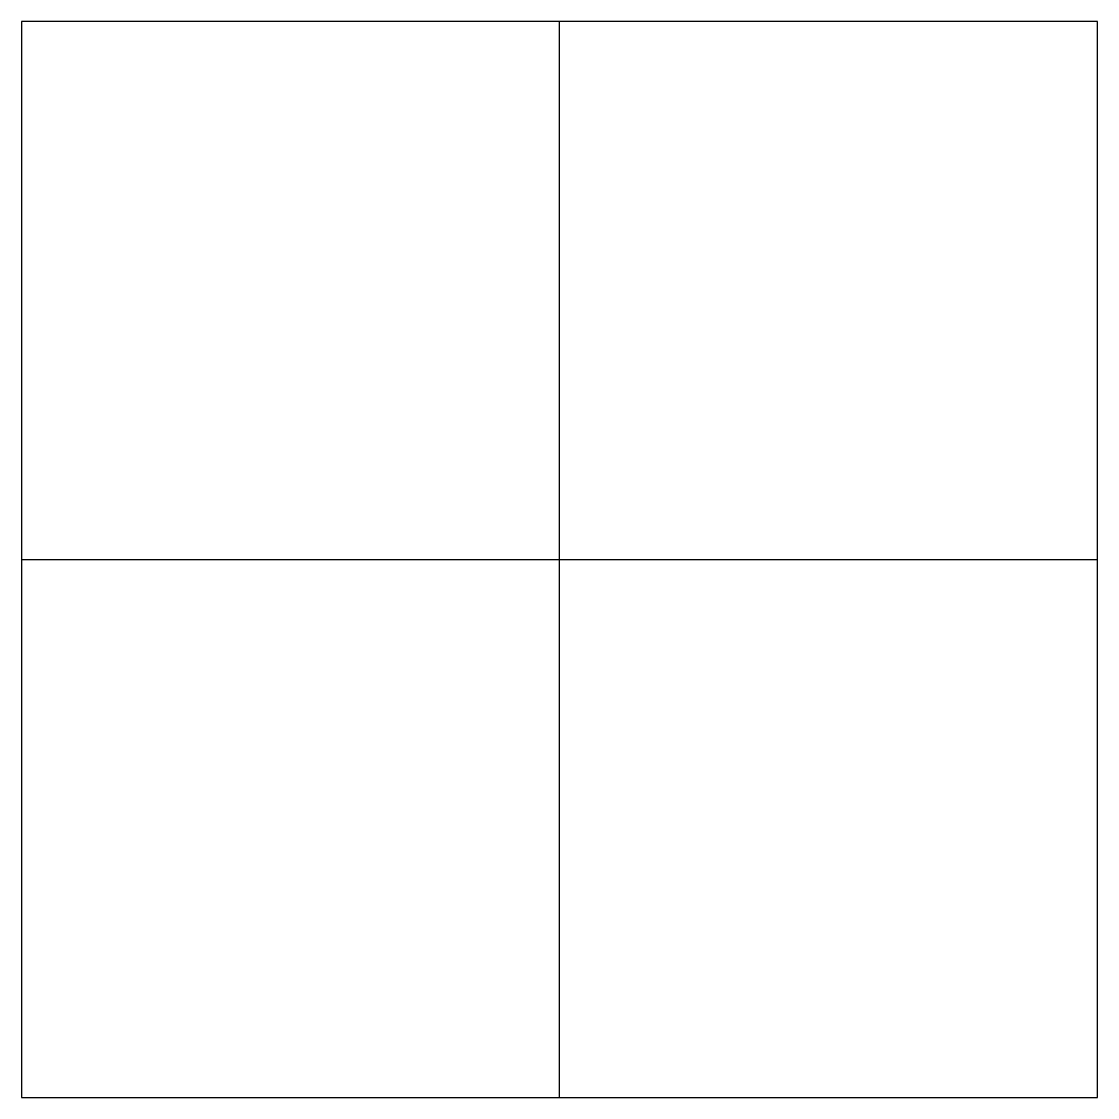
# Model space of a CAD drawing. Header units: millimetres. Extents: x 0 to 100, y 0 to 100.
import ezdxf

# ---------------------------------------------------------------- set-up
doc = ezdxf.new("R2010")
doc.units = ezdxf.units.MM
doc.layers.add('BEND', color=1, linetype='Continuous')

msp = doc.modelspace()

# ---------------------------------------------------------------- linework, layer by layer
msp.add_lwpolyline([(0, 0), (100, 0), (100, 100), (0, 100)], close=True)
at = {"layer": 'BEND'}
for p, q in [((50, 0), (50, 100)), ((0, 50), (100, 50))]:
    msp.add_line(p, q, dxfattribs=at)

doc.saveas('drawing.dxf')
